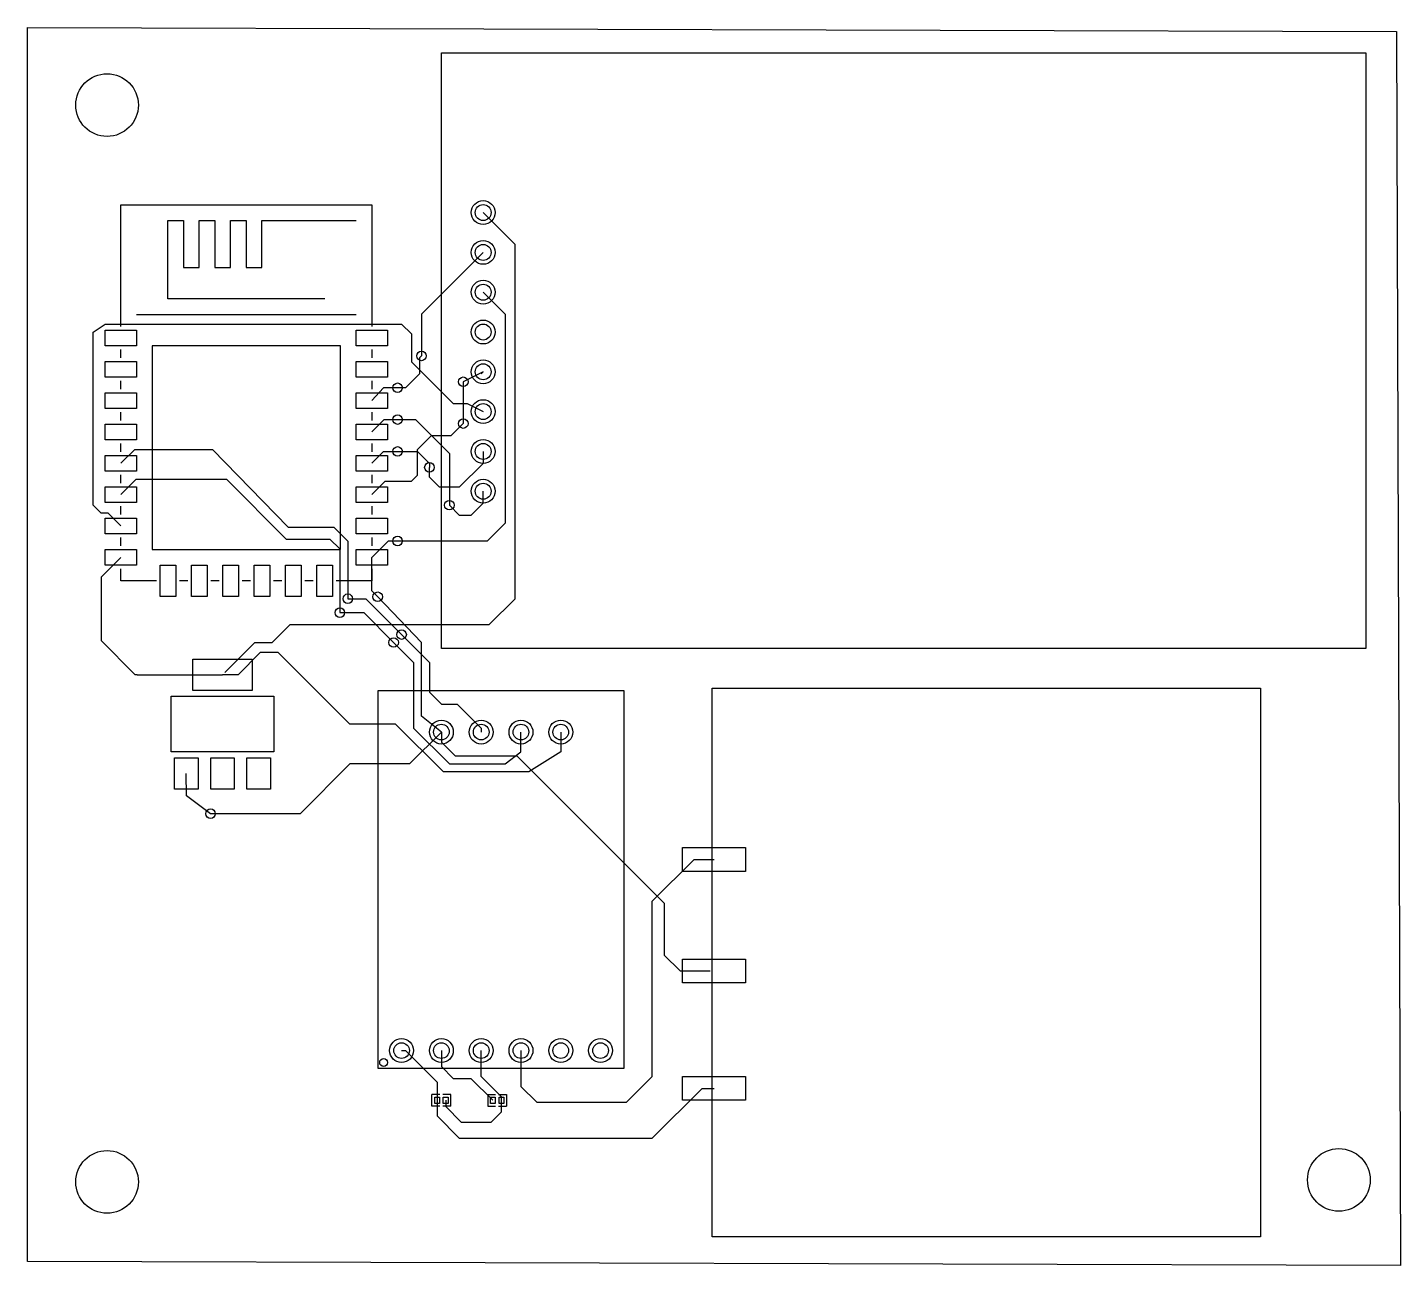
# Model space of a CAD drawing. Header units: millimetres. Extents: x 0 to 87.6, y -79 to 0.
import ezdxf

# ---------------------------------------------------------------- set-up
doc = ezdxf.new("R2010")
doc.units = ezdxf.units.MM

msp = doc.modelspace()

# ---------------------------------------------------------------- linework, layer by layer
for points in [[(0, 0), (87.376, -0.254), (87.63, -78.994), (0, -78.74), (0, 0), (0, 0)], [(26.416, -39.624), (26.416, -1.624), (85.416, -1.624), (85.416, -39.624), (26.416, -39.624)], [(4.968, -19.308), (6.968, -19.308), (6.968, -20.308), (4.968, -20.308)], [(22.971, -20.308), (20.971, -20.308), (20.971, -19.308), (22.971, -19.308)], [(7.968, -20.308), (7.968, -33.308), (19.968, -33.308), (19.968, -20.308), (7.968, -20.308)], [(4.968, -21.308), (6.968, -21.308), (6.968, -22.308), (4.968, -22.308)], [(22.97, -22.308), (20.97, -22.308), (20.97, -21.308), (22.97, -21.308)], [(4.968, -23.308), (6.968, -23.308), (6.968, -24.308), (4.968, -24.308)], [(22.971, -24.308), (20.971, -24.308), (20.971, -23.308), (22.971, -23.308)], [(4.968, -25.308), (6.968, -25.308), (6.968, -26.308), (4.968, -26.308)], [(22.97, -26.308), (20.97, -26.308), (20.97, -25.308), (22.97, -25.308)], [(4.968, -27.308), (6.968, -27.308), (6.968, -28.308), (4.968, -28.308)], [(22.971, -28.308), (20.971, -28.308), (20.971, -27.308), (22.971, -27.308)], [(4.968, -29.308), (6.968, -29.308), (6.968, -30.308), (4.968, -30.308)], [(22.972, -30.308), (20.972, -30.308), (20.972, -29.308), (22.972, -29.308)], [(4.968, -31.308), (6.968, -31.308), (6.968, -32.308), (4.968, -32.308)], [(22.97, -32.308), (20.97, -32.308), (20.97, -31.308), (22.97, -31.308)], [(4.969, -33.308), (6.969, -33.308), (6.969, -34.308), (4.969, -34.308)], [(22.969, -34.308), (20.969, -34.308), (20.969, -33.308), (22.969, -33.308)], [(8.47, -36.31), (8.47, -34.31), (9.47, -34.31), (9.47, -36.31)], [(10.468, -36.308), (10.468, -34.308), (11.468, -34.308), (11.468, -36.308)], [(12.467, -36.308), (12.467, -34.308), (13.467, -34.308), (13.467, -36.308)], [(14.468, -36.308), (14.468, -34.308), (15.468, -34.308), (15.468, -36.308)], [(16.467, -36.308), (16.467, -34.308), (17.467, -34.308), (17.467, -36.308)], [(18.467, -36.309), (18.467, -34.309), (19.467, -34.309), (19.467, -36.309)], [(10.546, -40.301), (14.346, -40.301), (14.346, -42.3), (10.546, -42.3)], [(22.39, -66.428), (22.39, -42.298), (38.06, -42.298), (38.06, -66.428), (22.39, -66.428)], [(43.688, -42.164), (78.688, -42.164), (78.688, -77.164), (43.688, -77.164), (43.688, -42.164)], [(9.384, -46.6), (10.885, -46.6), (10.885, -48.599), (9.384, -48.599)], [(11.695, -46.6), (13.197, -46.6), (13.197, -48.599), (11.695, -48.599)], [(14.007, -46.6), (15.508, -46.6), (15.508, -48.599), (14.007, -48.599)], [(41.815, -52.324), (45.815, -52.324), (45.815, -53.848), (41.815, -53.848)], [(41.815, -59.436), (45.815, -59.436), (45.815, -60.96), (41.815, -60.96)], [(41.815, -66.929), (45.815, -66.929), (45.815, -68.453), (41.815, -68.453)], [(26.291, -68.653), (25.991, -68.653), (25.991, -68.253), (26.291, -68.253)], [(26.841, -68.653), (26.541, -68.653), (26.541, -68.253), (26.841, -68.253)], [(29.547, -68.253), (29.847, -68.253), (29.847, -68.653), (29.547, -68.653)], [(30.097, -68.253), (30.397, -68.253), (30.397, -68.653), (30.097, -68.653)]]:
    msp.add_lwpolyline(points, close=True)
for points in [[(5.968, -11.308), (21.968, -11.308)], [(5.968, -19.077), (5.968, -11.308)], [(21.968, -11.308), (21.968, -19.077)], [(12.598, -41.148), (14.503, -39.243), (15.621, -39.243), (16.764, -38.1), (29.464, -38.1), (31.115, -36.449), (31.115, -13.843), (29.083, -11.811)], [(18.968, -17.308), (8.968, -17.308), (8.968, -12.308), (9.968, -12.308), (9.968, -15.308), (10.968, -15.308), (10.968, -12.308), (11.968, -12.308), (11.968, -15.308), (12.968, -15.308), (12.968, -12.308), (13.968, -12.308), (13.968, -15.308), (14.968, -15.308), (14.968, -12.308), (20.968, -12.308)], [(29.083, -14.351), (25.146, -18.288), (25.146, -20.955)], [(29.083, -16.891), (30.48, -18.288), (30.48, -31.623), (29.337, -32.766), (23.622, -32.766)], [(6.968, -18.308), (20.968, -18.308)], [(5.969, -31.808), (5.149, -30.988), (4.699, -30.988), (4.191, -30.48), (4.191, -19.431), (4.953, -18.923), (23.876, -18.923), (24.511, -19.558), (24.511, -21.336), (27.178, -24.003), (28.067, -24.003), (29.083, -24.511)], [(5.968, -21.077), (5.968, -20.54)], [(21.968, -20.54), (21.968, -21.077)], [(25.146, -20.955), (25.019, -21.082), (25.019, -22.098), (24.13, -22.987), (23.622, -22.987)], [(5.968, -23.077), (5.968, -22.54)], [(21.968, -22.54), (21.968, -23.077)], [(29.083, -21.971), (28.956, -22.098), (29.083, -21.971), (27.813, -22.606)], [(27.813, -22.606), (27.813, -25.273)], [(23.622, -22.987), (22.733, -22.987), (21.971, -23.808), (21.971, -23.808)], [(5.968, -25.077), (5.968, -24.539)], [(21.968, -24.539), (21.968, -25.077)], [(21.97, -25.808), (22.759, -25.019), (23.622, -25.019)], [(21.972, -29.808), (22.824, -28.956), (24.511, -28.956), (24.892, -28.575), (24.892, -26.924), (25.781, -26.035), (27.051, -26.035), (27.813, -25.273)], [(23.622, -25.019), (24.765, -25.019), (26.924, -27.178), (26.924, -30.48)], [(5.968, -27.077), (5.968, -26.539)], [(5.968, -27.808), (6.858, -26.924), (11.811, -26.924), (16.637, -31.877), (19.558, -31.877), (20.447, -32.766), (20.447, -36.449)], [(21.968, -26.539), (21.968, -27.077)], [(21.971, -27.808), (22.728, -27.051), (22.733, -27.051), (23.622, -27.051)], [(23.622, -27.051), (24.892, -27.051), (25.4, -27.559), (25.654, -27.813), (25.654, -28.067)], [(29.083, -27.051), (29.083, -27.813), (27.559, -29.337), (26.289, -29.337), (25.654, -28.702), (25.654, -28.067)], [(5.968, -29.077), (5.968, -28.539)], [(5.968, -29.808), (6.948, -28.829), (12.7, -28.829), (16.51, -32.639), (19.304, -32.639), (19.939, -33.274), (19.939, -37.338)], [(21.968, -28.539), (21.968, -29.077)], [(26.924, -30.48), (27.559, -31.115), (28.321, -31.115), (29.083, -30.353), (29.083, -29.591)], [(5.968, -31.077), (5.968, -30.54)], [(21.968, -30.54), (21.968, -31.077)], [(5.968, -33.077), (5.968, -32.54)], [(21.968, -32.54), (21.968, -33.077)], [(23.622, -32.766), (23.011, -32.766), (21.969, -33.808)], [(5.969, -33.808), (4.699, -35.079), (4.699, -35.56), (4.699, -39.116), (6.858, -41.275), (6.985, -41.275), (7.01, -41.3), (12.446, -41.3)], [(22.352, -36.322), (21.969, -35.939), (21.969, -33.808)], [(5.968, -35.308), (5.968, -34.54)], [(21.968, -34.54), (21.968, -35.308)], [(8.239, -35.308), (5.968, -35.308)], [(10.237, -35.308), (9.701, -35.308)], [(12.236, -35.308), (11.699, -35.308)], [(14.236, -35.308), (13.698, -35.308)], [(16.236, -35.308), (15.699, -35.308)], [(18.236, -35.308), (17.698, -35.308)], [(21.968, -35.308), (19.698, -35.308)], [(20.447, -36.449), (21.59, -36.449), (23.876, -38.735)], [(26.416, -44.958), (25.146, -43.942), (25.146, -39.243), (22.352, -36.322)], [(19.939, -37.338), (21.463, -37.338), (23.368, -39.243)], [(23.368, -39.243), (24.638, -40.513), (24.638, -44.704), (26.924, -46.99), (30.48, -46.99), (31.496, -46.228), (31.496, -44.958)], [(23.876, -38.735), (25.654, -40.513), (25.654, -42.418), (26.416, -43.18), (27.432, -43.18), (28.956, -44.704), (28.956, -44.958)], [(34.036, -44.958), (34.036, -46.228), (32.004, -47.498), (26.543, -47.498), (23.495, -44.45), (20.574, -44.45), (16.002, -39.878), (14.859, -39.878), (13.437, -41.3), (12.446, -41.3)], [(9.169, -46.228), (9.169, -42.672)], [(9.169, -42.672), (15.723, -42.672)], [(15.723, -42.672), (15.723, -46.228)], [(26.416, -44.958), (24.384, -46.99), (20.574, -46.99), (17.399, -50.165), (11.684, -50.165)], [(26.416, -44.958), (26.416, -45.593), (27.305, -46.482), (31.242, -46.482), (40.64, -55.88), (40.64, -59.182), (41.656, -60.198), (43.561, -60.198)], [(15.723, -46.228), (9.169, -46.228)], [(11.684, -50.165), (10.16, -49.022), (10.135, -47.6)], [(31.496, -65.278), (31.496, -67.564), (32.512, -68.58), (38.227, -68.58), (39.878, -66.929), (39.878, -55.753), (42.545, -53.086), (43.815, -53.086)], [(23.876, -65.278), (24.13, -65.278), (26.141, -67.289), (26.141, -68.453)], [(26.416, -65.278), (26.416, -66.294), (27.178, -67.056), (28.3, -67.056), (29.697, -68.453)], [(30.247, -68.453), (30.247, -68.22), (28.956, -66.929), (28.956, -65.278)], [(26.316, -68.073), (25.816, -68.073)], [(25.816, -68.833), (25.816, -68.073)], [(26.141, -68.453), (26.141, -69.448), (27.559, -70.866), (39.878, -70.866), (43.053, -67.691), (43.815, -67.691)], [(27.016, -68.073), (26.516, -68.073)], [(27.016, -68.833), (27.016, -68.073)], [(29.372, -68.073), (29.872, -68.073)], [(29.372, -68.073), (29.372, -68.833)], [(30.072, -68.073), (30.572, -68.073)], [(30.572, -68.073), (30.572, -68.833)], [(26.316, -68.833), (25.816, -68.833)], [(27.016, -68.833), (26.516, -68.833)], [(26.691, -68.453), (26.691, -68.855), (27.686, -69.85), (29.591, -69.85), (30.247, -69.194), (30.247, -68.453)], [(29.372, -68.833), (29.872, -68.833)], [(30.072, -68.833), (30.572, -68.833)]]:
    msp.add_lwpolyline(points)
for centre, radius in [((5.08, -4.953), 2), ((29.083, -11.811), 0.762), ((29.083, -11.811), 0.51), ((29.083, -14.351), 0.762), ((29.083, -14.351), 0.51), ((29.083, -16.891), 0.762), ((29.083, -16.891), 0.51), ((29.083, -19.431), 0.762), ((29.083, -19.431), 0.51), ((25.146, -20.955), 0.305), ((29.083, -21.971), 0.762), ((29.083, -21.971), 0.51), ((23.622, -22.987), 0.305), ((27.813, -22.606), 0.305), ((29.083, -24.511), 0.762), ((29.083, -24.511), 0.51), ((23.622, -25.019), 0.305), ((27.813, -25.273), 0.305), ((29.083, -27.051), 0.762), ((23.622, -27.051), 0.305), ((29.083, -27.051), 0.51), ((25.654, -28.067), 0.305), ((29.083, -29.591), 0.762), ((29.083, -29.591), 0.51), ((26.924, -30.48), 0.305), ((23.622, -32.766), 0.305), ((20.447, -36.449), 0.305), ((22.352, -36.322), 0.305), ((19.939, -37.338), 0.305), ((23.876, -38.735), 0.305), ((23.368, -39.243), 0.305), ((26.416, -44.958), 0.762), ((26.416, -44.958), 0.5), ((28.956, -44.958), 0.762), ((28.956, -44.958), 0.5), ((31.496, -44.958), 0.762), ((31.496, -44.958), 0.5), ((34.036, -44.958), 0.762), ((34.036, -44.958), 0.5), ((11.684, -50.165), 0.305), ((23.876, -65.278), 0.762), ((23.876, -65.278), 0.5), ((26.416, -65.278), 0.762), ((26.416, -65.278), 0.5), ((28.956, -65.278), 0.762), ((28.956, -65.278), 0.5), ((31.496, -65.278), 0.762), ((31.496, -65.278), 0.5), ((34.036, -65.278), 0.762), ((34.036, -65.278), 0.5), ((36.576, -65.278), 0.762), ((36.576, -65.278), 0.5), ((22.733, -66.04), 0.254), ((5.08, -73.66), 2), ((83.693, -73.533), 2)]:
    msp.add_circle(centre, radius)

doc.saveas('drawing.dxf')
